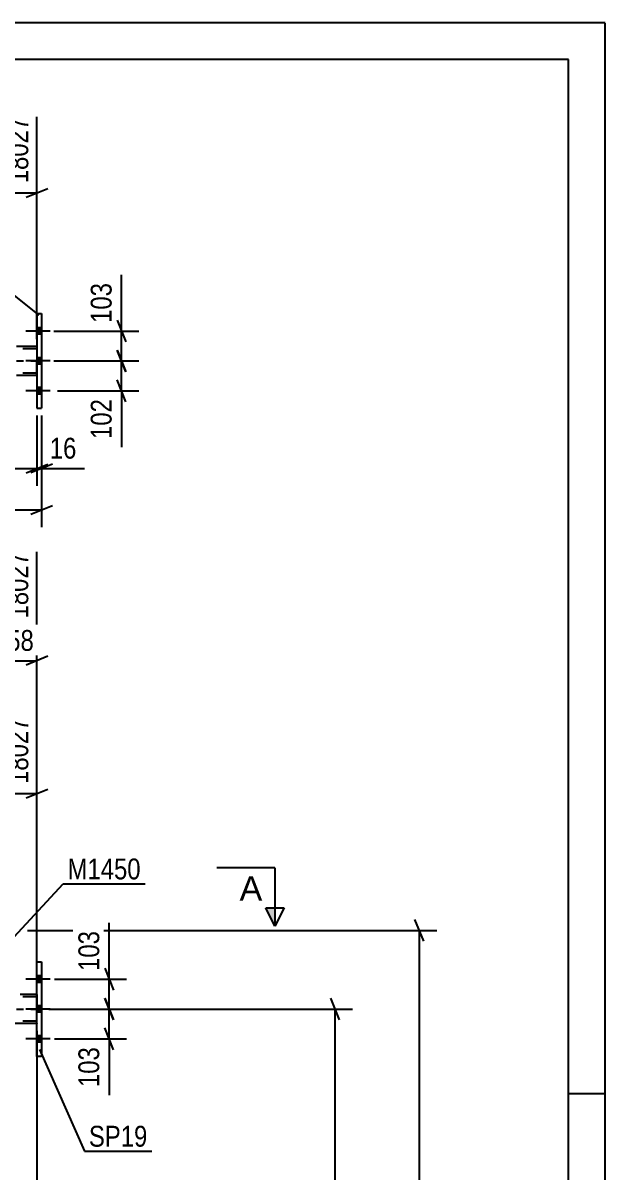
# Model space of a CAD drawing. Header units: millimetres. Extents: x 0 to 841, y 0 to 594.
# Drawn here: x 761.1 to 841, y 436.1 to 594 of the extents above; entities that cross this region are included whole.
import ezdxf

# ---------------------------------------------------------------- set-up
doc = ezdxf.new("R2010")
doc.units = ezdxf.units.MM
doc.linetypes.add('DXK_LINE_DOT2', pattern=[3.9198, 1.9599, -1.9599])
doc.linetypes.add('DXK_LINE_DOT3', pattern=[5.9187, 2.979, -0.9799, 0.9799, -0.9799])
doc.styles.add('Arial', font='ARIAL.TTF', dxfattribs={"height": 0.2})
doc.styles.add('Arial Narrow', font='ARIALN.TTF', dxfattribs={"height": 0.2})

# ---------------------------------------------------------------- blocks, each defined once
blk = doc.blocks.new('Unknown-814748436-1133')
at = {"color": 5, "linetype": 'Continuous'}
for p, q in [((841, 594), (0, 594)), ((841, 0), (841, 594)), ((836, 589), (5, 589)), ((836, 5), (836, 589)), ((841, 447), (836, 447))]:
    blk.add_line(p, q, dxfattribs=at)
blk = doc.blocks.new('Part-814748436-4991 - 4858')
at = {"color": 2, "linetype": 'Continuous'}
for p, q in [((762.98, 554.11), (763.62, 554.11)), ((762.98, 554.11), (762.98, 541.11)), ((763.62, 554.11), (763.62, 541.11)), ((762.98, 541.11), (763.62, 541.11))]:
    blk.add_line(p, q, dxfattribs=at)
blk = doc.blocks.new('Bolt-814748436-5051 - 4858')
at = {"linetype": 'Continuous'}
for points in [[(763.62, 551.27), (763.62, 552.15), (762.98, 552.15), (762.98, 551.27)], [(763.62, 551.27), (763.62, 552.15), (762.98, 552.15), (762.98, 551.27)], [(763.62, 551.27), (763.62, 552.15), (762.98, 552.15), (762.98, 551.27)], [(763.62, 547.17), (763.62, 548.05), (762.98, 548.05), (762.98, 547.17)], [(763.62, 547.17), (763.62, 548.05), (762.98, 548.05), (762.98, 547.17)], [(763.62, 543.07), (763.62, 543.95), (762.98, 543.95), (762.98, 543.07)], [(763.62, 543.07), (763.62, 543.95), (762.98, 543.95), (762.98, 543.07)], [(763.62, 543.07), (763.62, 543.95), (762.98, 543.95), (762.98, 543.07)]]:
    blk.add_hatch(color=1, dxfattribs=at).paths.add_polyline_path(points)
at = {"color": 1, "linetype": 'Continuous'}
for p, q in [((764.78, 551.71), (761.46, 551.71)), ((764.78, 551.71), (761.46, 551.71)), ((764.78, 551.71), (761.46, 551.71)), ((763.62, 552.15), (762.98, 552.15)), ((763.62, 552.15), (762.98, 552.15)), ((763.62, 552.15), (762.98, 552.15)), ((763.62, 551.27), (762.98, 551.27)), ((763.62, 551.27), (762.98, 551.27)), ((763.62, 551.27), (762.98, 551.27)), ((763.62, 548.05), (762.98, 548.05)), ((763.62, 548.05), (762.98, 548.05)), ((764.78, 547.61), (761.46, 547.61)), ((764.78, 547.61), (761.46, 547.61)), ((763.62, 547.17), (762.98, 547.17)), ((763.62, 547.17), (762.98, 547.17)), ((764.78, 543.51), (761.46, 543.51)), ((764.78, 543.51), (761.46, 543.51)), ((764.78, 543.51), (761.46, 543.51)), ((763.62, 543.95), (762.98, 543.95)), ((763.62, 543.95), (762.98, 543.95)), ((763.62, 543.95), (762.98, 543.95)), ((763.62, 543.07), (762.98, 543.07)), ((763.62, 543.07), (762.98, 543.07)), ((763.62, 543.07), (762.98, 543.07))]:
    blk.add_line(p, q, dxfattribs=at)
blk = doc.blocks.new('Part-814748436-5058 - 4858')
at = {"color": 7, "linetype": 'DXK_LINE_DOT2'}
for p, q in [((762.98, 549.61), (117.51, 549.61)), ((762.98, 545.61), (762.98, 549.61)), ((762.98, 549.29), (99.23, 549.29)), ((762.98, 545.93), (99.23, 545.93))]:
    blk.add_line(p, q, dxfattribs=at)
at = {"color": 2, "linetype": 'Continuous'}
for p, q in [((762.98, 549.61), (760.18, 549.61)), ((762.98, 545.61), (760.18, 545.61))]:
    blk.add_line(p, q, dxfattribs=at)
at = {"color": 7, "linetype": 'DXK_LINE_DOT3'}
blk.add_line((99.23, 547.61), (762.98, 547.61), dxfattribs=at)
blk = doc.blocks.new('Bolt-814748436-3250 - 3014')
at = {"linetype": 'Continuous'}
for points in [[(762.98, 463.18), (762.98, 462.3), (763.62, 462.3), (763.62, 463.18)], [(762.98, 463.18), (762.98, 462.3), (763.62, 462.3), (763.62, 463.18)], [(762.98, 463.18), (762.98, 462.3), (763.62, 462.3), (763.62, 463.18)], [(762.98, 459.08), (762.98, 458.2), (763.62, 458.2), (763.62, 459.08)], [(762.98, 459.08), (762.98, 458.2), (763.62, 458.2), (763.62, 459.08)], [(762.98, 454.98), (762.98, 454.1), (763.62, 454.1), (763.62, 454.98)], [(762.98, 454.98), (762.98, 454.1), (763.62, 454.1), (763.62, 454.98)], [(762.98, 454.98), (762.98, 454.1), (763.62, 454.1), (763.62, 454.98)]]:
    blk.add_hatch(color=1, dxfattribs=at).paths.add_polyline_path(points)
at = {"color": 1, "linetype": 'Continuous'}
for p, q in [((764.78, 462.74), (761.46, 462.74)), ((764.78, 462.74), (761.46, 462.74)), ((764.78, 462.74), (761.46, 462.74)), ((763.62, 463.18), (762.98, 463.18)), ((763.62, 463.18), (762.98, 463.18)), ((763.62, 463.18), (762.98, 463.18)), ((763.62, 462.3), (762.98, 462.3)), ((763.62, 462.3), (762.98, 462.3)), ((763.62, 462.3), (762.98, 462.3)), ((764.78, 458.64), (761.46, 458.64)), ((764.78, 458.64), (761.46, 458.64)), ((763.62, 459.08), (762.98, 459.08)), ((763.62, 459.08), (762.98, 459.08)), ((763.62, 458.2), (762.98, 458.2)), ((763.62, 458.2), (762.98, 458.2)), ((763.62, 454.98), (762.98, 454.98)), ((763.62, 454.98), (762.98, 454.98)), ((763.62, 454.98), (762.98, 454.98)), ((764.78, 454.54), (761.46, 454.54)), ((764.78, 454.54), (761.46, 454.54)), ((764.78, 454.54), (761.46, 454.54)), ((763.62, 454.1), (762.98, 454.1)), ((763.62, 454.1), (762.98, 454.1)), ((763.62, 454.1), (762.98, 454.1))]:
    blk.add_line(p, q, dxfattribs=at)
blk = doc.blocks.new('Part-814748436-3323 - 3014')
at = {"color": 7, "linetype": 'DXK_LINE_DOT2'}
for p, q in [((762.98, 460.32), (99.23, 460.32)), ((762.98, 460.64), (762.98, 456.64)), ((762.98, 456.96), (99.23, 456.96))]:
    blk.add_line(p, q, dxfattribs=at)
at = {"color": 2, "linetype": 'Continuous'}
for p, q in [((762.98, 460.64), (760.66, 460.64)), ((762.98, 456.64), (709.03, 456.64))]:
    blk.add_line(p, q, dxfattribs=at)
at = {"color": 7, "linetype": 'DXK_LINE_DOT3'}
blk.add_line((99.23, 458.64), (762.98, 458.64), dxfattribs=at)
blk = doc.blocks.new('Part-814748436-3340 - 3014')
at = {"color": 2, "linetype": 'Continuous'}
for p, q in [((762.98, 452.14), (762.98, 465.14)), ((762.98, 465.14), (763.62, 465.14)), ((763.62, 465.14), (763.62, 452.14)), ((763.62, 452.14), (762.98, 452.14))]:
    blk.add_line(p, q, dxfattribs=at)
blk = doc.blocks.new('StraightDimension-814748436-18200 - 4858')
at = {"color": 7, "linetype": 'Continuous'}
for p, q in [((773.98, 553.21), (775.18, 550.21)), ((765.31, 551.71), (776.98, 551.71)), ((774.58, 547.61), (774.58, 551.71)), ((775.18, 546.11), (773.98, 549.11)), ((765.31, 547.61), (776.98, 547.61))]:
    blk.add_line(p, q, dxfattribs=at)
at = {"color": 0}
blk.add_wipeout([(773.83, 558.92), (769.63, 558.92), (769.63, 552.23), (773.83, 552.23)], dxfattribs=at)
at = {"color": 7, "linetype": 'Continuous'}
blk.add_line((774.58, 551.71), (774.58, 559.44), dxfattribs=at)
blk.add_line((774.58, 551.71), (774.58, 559.44), dxfattribs=at)
at = {"color": 3, "style": 'Arial Narrow'}
blk.add_text('103', height=2.863, rotation=90.0002, dxfattribs=at).set_placement((773.23, 552.83))
blk = doc.blocks.new('StraightDimension-814748436-5116 - 4858')
at = {"color": 7, "linetype": 'Continuous'}
for p, q in [((763.62, 540.11), (763.62, 524.77)), ((762.12, 526.57), (765.12, 527.77)), ((56.67, 527.17), (763.62, 527.17))]:
    blk.add_line(p, q, dxfattribs=at)
blk = doc.blocks.new('StraightDimension-814748436-5127 - 4858')
at = {"color": 7, "linetype": 'Continuous'}
for p, q in [((762.98, 540.11), (762.98, 530.45)), ((763.62, 540.11), (763.62, 530.45)), ((761.48, 532.25), (764.48, 533.45)), ((765.12, 533.45), (762.12, 532.25)), ((762.98, 532.85), (763.62, 532.85))]:
    blk.add_line(p, q, dxfattribs=at)
at = {"color": 0}
blk.add_wipeout([(769, 533.6), (769, 537.8), (764.14, 537.8), (764.14, 533.6)], dxfattribs=at)
at = {"color": 7, "linetype": 'Continuous'}
blk.add_line((763.62, 532.85), (769.52, 532.85), dxfattribs=at)
blk.add_line((763.62, 532.85), (769.52, 532.85), dxfattribs=at)
at = {"color": 3, "style": 'Arial Narrow'}
blk.add_text('16', height=2.863, dxfattribs=at).set_placement((764.74, 534.2))
blk = doc.blocks.new('StraightDimension-814748436-5137 - 4858')
at = {"color": 7, "linetype": 'Continuous'}
for p, q in [((762.98, 540.11), (762.98, 530.45)), ((57.31, 532.85), (762.98, 532.85)), ((761.48, 532.25), (764.48, 533.45))]:
    blk.add_line(p, q, dxfattribs=at)
blk = doc.blocks.new('StraightDimension-814748436-15236 - 4858')
at = {"color": 7, "linetype": 'Continuous'}
for p, q in [((742.88, 550.61), (742.88, 585.64)), ((762.98, 550.61), (762.98, 581.14)), ((744.38, 571.3), (741.38, 570.1)), ((742.88, 570.7), (762.98, 570.7)), ((761.48, 570.1), (764.48, 571.3))]:
    blk.add_line(p, q, dxfattribs=at)
at = {"color": 0, "linetype": 'Continuous'}
blk.add_wipeout([(762.38, 581.74), (758.18, 581.74), (758.18, 571.4), (762.38, 571.4)], dxfattribs=at)
at = {"color": 0}
blk.add_wipeout([(756.27, 571.45), (756.27, 575.65), (749.59, 575.65), (749.59, 571.45)], dxfattribs=at)
at = {"color": 3, "linetype": 'Continuous', "style": 'Arial Narrow'}
blk.add_text('18027', height=2.863, rotation=90.0002, dxfattribs=at).set_placement((761.78, 572))
at = {"color": 3, "style": 'Arial Narrow'}
blk.add_text('502', height=2.863, dxfattribs=at).set_placement((750.19, 572.05))
blk = doc.blocks.new('StraightDimension-814748436-18201 - 4858')
at = {"color": 7, "linetype": 'Continuous'}
for p, q in [((773.98, 549.11), (775.18, 546.11)), ((765.31, 547.61), (776.98, 547.61)), ((774.58, 543.51), (774.58, 547.61)), ((775.18, 542.01), (773.98, 545.01)), ((765.78, 543.51), (776.98, 543.51))]:
    blk.add_line(p, q, dxfattribs=at)
at = {"color": 0}
blk.add_wipeout([(773.83, 542.98), (769.63, 542.98), (769.63, 536.3), (773.83, 536.3)], dxfattribs=at)
at = {"color": 7, "linetype": 'Continuous'}
blk.add_line((774.58, 543.51), (774.58, 535.77), dxfattribs=at)
blk.add_line((774.58, 543.51), (774.58, 535.77), dxfattribs=at)
at = {"color": 3, "style": 'Arial Narrow'}
blk.add_text('102', height=2.863, rotation=90.0002, dxfattribs=at).set_placement((773.23, 536.9))
blk = doc.blocks.new('StraightDimension-814748436-3698 - 3014')
at = {"color": 7, "linetype": 'Continuous'}
for p, q in [((804.52, 457.14), (803.32, 460.14)), ((764.62, 458.64), (806.32, 458.64)), ((803.92, 332.78), (803.92, 458.64)), ((803.32, 334.28), (804.52, 331.28)), ((786.24, 332.78), (806.32, 332.78))]:
    blk.add_line(p, q, dxfattribs=at)
at = {"color": 0}
blk.add_wipeout([(803.17, 399.97), (798.97, 399.97), (798.97, 391.46), (803.17, 391.46)], dxfattribs=at)
at = {"color": 3, "style": 'Arial Narrow'}
blk.add_text('3146', height=2.863, rotation=90.0002, dxfattribs=at).set_placement((802.57, 392.06))
blk = doc.blocks.new('StraightDimension-814748436-4037 - 3014')
at = {"color": 7, "linetype": 'Continuous'}
for p, q in [((762.98, 455.64), (762.98, 388.72)), ((784.6, 336.42), (784.6, 393.97)), ((764.48, 391.72), (761.48, 390.52)), ((783.1, 390.52), (786.1, 391.72)), ((762.98, 391.12), (784.6, 391.12))]:
    blk.add_line(p, q, dxfattribs=at)
at = {"color": 0}
blk.add_wipeout([(778.04, 391.87), (778.04, 396.07), (769.53, 396.07), (769.53, 391.87)], dxfattribs=at)
at = {"color": 3, "style": 'Arial Narrow'}
blk.add_text('1440', height=2.863, dxfattribs=at).set_placement((770.13, 392.47))
blk = doc.blocks.new('StraightDimension-814748436-16788 - 3014')
at = {"color": 7, "linetype": 'Continuous'}
for p, q in [((762.98, 461.64), (762.98, 521.4)), ((756.66, 469.06), (756.66, 516.9)), ((755.16, 505.86), (758.16, 507.06)), ((764.48, 507.06), (761.48, 505.86)), ((756.66, 506.46), (762.98, 506.46))]:
    blk.add_line(p, q, dxfattribs=at)
at = {"color": 0}
blk.add_wipeout([(763.16, 507.21), (763.16, 511.41), (756.47, 511.41), (756.47, 507.21)], dxfattribs=at)
at = {"color": 3, "style": 'Arial Narrow'}
blk.add_text('158', height=2.863, dxfattribs=at).set_placement((757.07, 507.81))
at = {"color": 0, "linetype": 'Continuous'}
blk.add_wipeout([(762.38, 522), (758.18, 522), (758.18, 511.65), (762.38, 511.65)], dxfattribs=at)
at = {"color": 3, "linetype": 'Continuous', "style": 'Arial Narrow'}
blk.add_text('18027', height=2.863, rotation=90.0002, dxfattribs=at).set_placement((761.78, 512.26))
blk = doc.blocks.new('StraightDimension-814748436-3628 - 3014')
at = {"color": 7, "linetype": 'Continuous'}
for p, q in [((816.1, 467.94), (814.9, 470.94)), ((761.66, 469.44), (817.9, 469.44)), ((815.5, 325.04), (815.5, 469.44)), ((814.9, 326.54), (816.1, 323.54)), ((675.5, 325.04), (817.9, 325.04))]:
    blk.add_line(p, q, dxfattribs=at)
at = {"color": 0}
blk.add_wipeout([(814.75, 401.5), (810.55, 401.5), (810.55, 392.98), (814.75, 392.98)], dxfattribs=at)
at = {"color": 3, "style": 'Arial Narrow'}
blk.add_text('3610', height=2.863, rotation=90.0002, dxfattribs=at).set_placement((814.15, 393.58))
blk = doc.blocks.new('StraightDimension-814748436-3645 - 3014')
at = {"color": 7, "linetype": 'Continuous'}
for p, q in [((772.28, 460.14), (773.48, 457.14)), ((765.39, 458.64), (775.28, 458.64)), ((772.88, 454.54), (772.88, 458.64)), ((773.48, 453.04), (772.28, 456.04)), ((765.39, 454.54), (775.28, 454.54))]:
    blk.add_line(p, q, dxfattribs=at)
at = {"color": 0}
blk.add_wipeout([(772.13, 454.02), (767.93, 454.02), (767.93, 447.33), (772.13, 447.33)], dxfattribs=at)
at = {"color": 7, "linetype": 'Continuous'}
blk.add_line((772.88, 454.54), (772.88, 446.81), dxfattribs=at)
blk.add_line((772.88, 454.54), (772.88, 446.81), dxfattribs=at)
at = {"color": 3, "style": 'Arial Narrow'}
blk.add_text('103', height=2.863, rotation=90.0002, dxfattribs=at).set_placement((771.53, 447.93))
blk = doc.blocks.new('StraightDimension-814748436-3655 - 3014')
at = {"color": 7, "linetype": 'Continuous'}
for p, q in [((772.28, 464.24), (773.48, 461.24)), ((765.39, 462.74), (775.28, 462.74)), ((772.88, 458.64), (772.88, 462.74)), ((773.48, 457.14), (772.28, 460.14)), ((765.39, 458.64), (775.28, 458.64))]:
    blk.add_line(p, q, dxfattribs=at)
at = {"color": 0}
blk.add_wipeout([(772.13, 469.95), (767.93, 469.95), (767.93, 463.27), (772.13, 463.27)], dxfattribs=at)
at = {"color": 7, "linetype": 'Continuous'}
blk.add_line((772.88, 462.74), (772.88, 470.48), dxfattribs=at)
blk.add_line((772.88, 462.74), (772.88, 470.48), dxfattribs=at)
at = {"color": 3, "style": 'Arial Narrow'}
blk.add_text('103', height=2.863, rotation=90.0002, dxfattribs=at).set_placement((771.53, 463.87))
blk = doc.blocks.new('StraightDimension-814748436-4315 - 3014')
at = {"color": 7, "linetype": 'Continuous'}
for p, q in [((709.03, 457.64), (709.03, 503.18)), ((762.98, 461.64), (762.98, 498.68)), ((710.53, 488.84), (707.53, 487.64)), ((709.03, 488.24), (762.98, 488.24)), ((761.48, 487.64), (764.48, 488.84))]:
    blk.add_line(p, q, dxfattribs=at)
at = {"color": 0, "linetype": 'Continuous'}
blk.add_wipeout([(762.38, 499.28), (758.18, 499.28), (758.18, 488.94), (762.38, 488.94)], dxfattribs=at)
at = {"color": 0}
blk.add_wipeout([(740.26, 488.99), (740.26, 493.19), (731.75, 493.19), (731.75, 488.99)], dxfattribs=at)
at = {"color": 3, "linetype": 'Continuous', "style": 'Arial Narrow'}
blk.add_text('18027', height=2.863, rotation=90.0002, dxfattribs=at).set_placement((761.78, 489.54))
at = {"color": 3, "style": 'Arial Narrow'}
blk.add_text('1349', height=2.863, dxfattribs=at).set_placement((732.35, 489.59))
blk = doc.blocks.new('Mark-814748436-4987 - 4858')
at = {"color": 0}
blk.add_wipeout([(759.3, 557.2), (759.3, 560.2), (751.26, 560.2), (751.26, 557.2)], dxfattribs=at)
blk.add_wipeout([(759.3, 557.2), (759.3, 560.2), (751.26, 560.2), (751.26, 557.2)], dxfattribs=at)
at = {"color": 30, "linetype": 'Continuous'}
for p in [(750.66, 556.6), (763.26, 553.88)]:
    blk.add_line(p, (759.9, 556.6), dxfattribs=at)
at = {"color": 3, "style": 'Arial Narrow'}
blk.add_text('SP19', height=2.863, dxfattribs=at).set_placement((751.26, 557.2))
blk = doc.blocks.new('Mark-814748436-3336 - 3014')
at = {"color": 0}
blk.add_wipeout([(778.15, 439.75), (778.15, 442.75), (770.11, 442.75), (770.11, 439.75)], dxfattribs=at)
blk.add_wipeout([(778.15, 439.75), (778.15, 442.75), (770.11, 442.75), (770.11, 439.75)], dxfattribs=at)
at = {"color": 30, "linetype": 'Continuous'}
for p, q in [((763.31, 453.11), (769.51, 439.15)), ((769.51, 439.15), (778.75, 439.15))]:
    blk.add_line(p, q, dxfattribs=at)
at = {"color": 3, "style": 'Arial Narrow'}
blk.add_text('SP19', height=2.863, dxfattribs=at).set_placement((770.11, 439.75))
blk = doc.blocks.new('Mark-814748436-3503 - 3014')
at = {"color": 0}
blk.add_wipeout([(777.23, 476.44), (777.23, 479.44), (767.18, 479.44), (767.18, 476.44)], dxfattribs=at)
blk.add_wipeout([(777.23, 476.44), (777.23, 479.44), (767.18, 479.44), (767.18, 476.44)], dxfattribs=at)
at = {"color": 30, "linetype": 'Continuous'}
for p, q in [((758.71, 467.32), (766.58, 475.84)), ((766.58, 475.84), (777.83, 475.84))]:
    blk.add_line(p, q, dxfattribs=at)
at = {"color": 3, "style": 'Arial Narrow'}
blk.add_text('M1450', height=2.863, dxfattribs=at).set_placement((767.18, 476.44))
blk = doc.blocks.new('SectionMark-814748436-4776 - 3014')
at = {"linetype": 'Continuous'}
blk.add_hatch(color=6, dxfattribs=at).paths.add_polyline_path([(794.42, 472.54), (795.67, 472.54), (795.67, 470.04)])
at = {"color": 6, "linetype": 'Continuous'}
for p, q in [((795.67, 478.04), (787.67, 478.04)), ((795.67, 478.04), (795.67, 470.04)), ((794.42, 472.54), (796.92, 472.54)), ((795.67, 470.04), (794.42, 472.54)), ((796.92, 472.54), (795.67, 470.04))]:
    blk.add_line(p, q, dxfattribs=at)
at = {"color": 0, "linetype": 'Continuous'}
blk.add_wipeout([(793.92, 473.54), (793.92, 477.04), (790.81, 477.04), (790.81, 473.54)], dxfattribs=at)
at = {"color": 3, "linetype": 'Continuous', "style": 'Arial'}
blk.add_text('A', height=3.34, dxfattribs=at).set_placement((790.81, 473.54))

msp = doc.modelspace()

# ---------------------------------------------------------------- block references
for name in ['Unknown-814748436-1133', 'Part-814748436-4991 - 4858', 'Part-814748436-5058 - 4858', 'Bolt-814748436-5051 - 4858', 'Part-814748436-3340 - 3014', 'Bolt-814748436-3250 - 3014', 'Part-814748436-3323 - 3014']:
    msp.add_blockref(name, (0, 0))

# ---------------------------------------------------------------- next in the draw order: block references
for name in ['StraightDimension-814748436-15236 - 4858', 'StraightDimension-814748436-18200 - 4858', 'StraightDimension-814748436-5116 - 4858', 'StraightDimension-814748436-16788 - 3014', 'StraightDimension-814748436-3698 - 3014']:
    msp.add_blockref(name, (0, 0))

# ---------------------------------------------------------------- next in the draw order: block references
for name in ['Mark-814748436-4987 - 4858', 'StraightDimension-814748436-5127 - 4858', 'StraightDimension-814748436-4037 - 3014']:
    msp.add_blockref(name, (0, 0))

# ---------------------------------------------------------------- next in the draw order: block references
for name in ['StraightDimension-814748436-18201 - 4858', 'StraightDimension-814748436-5137 - 4858', 'StraightDimension-814748436-3628 - 3014']:
    msp.add_blockref(name, (0, 0))

# ---------------------------------------------------------------- next in the draw order: block references
for name in ['StraightDimension-814748436-4315 - 3014', 'StraightDimension-814748436-3645 - 3014']:
    msp.add_blockref(name, (0, 0))

# ---------------------------------------------------------------- next in the draw order: block references
for name in ['StraightDimension-814748436-3655 - 3014', 'Mark-814748436-3336 - 3014']:
    msp.add_blockref(name, (0, 0))

# ---------------------------------------------------------------- next in the draw order: block references
msp.add_blockref('Mark-814748436-3503 - 3014', (0, 0))

# ---------------------------------------------------------------- next in the draw order: block references
msp.add_blockref('SectionMark-814748436-4776 - 3014', (0, 0))

doc.saveas('drawing.dxf')
